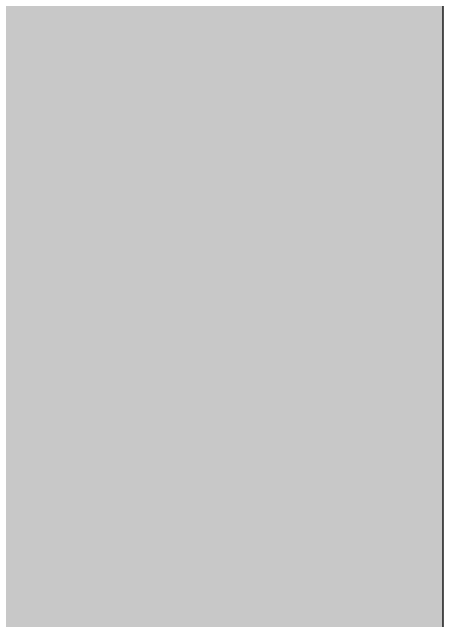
# Model space of a CAD drawing. Header units: millimetres. Extents: x 35770 to 248499, y -12553 to 31000.
# Drawn here: x 49574.9311 to 49575, y 7908.1168 to 7908.2143 of the extents above; entities that cross this region are included whole.
import ezdxf

# ---------------------------------------------------------------- set-up
doc = ezdxf.new("R2010")
doc.units = ezdxf.units.MM
for name, color, linetype, lineweight in [('A-GLAZ-CWMG', 7, 'Continuous', 9), ('A-GLAZ-CWMG-1', 7, 'Continuous', 25), ('Ограждение', 7, 'Continuous', 9), ('Поручни', 7, 'Continuous', 9)]:
    doc.layers.add(name, color=color, linetype=linetype, lineweight=lineweight)

# ---------------------------------------------------------------- blocks, each defined once
blk = doc.blocks.new('Прямоугольный импост - 50 x 70 мм-31687886-План отделки полов с раскладкой материалов 1 этажа в осях 17-23')
at = {"layer": 'A-GLAZ-CWMG-1'}
blk.add_line((-35, -35), (-35, 35), dxfattribs=at)
blk = doc.blocks.new('Ограждение - Ограждение-32871182-План отделки полов с раскладкой материалов 1 этажа в осях 17-23')
at = {"layer": 'Ограждение'}
blk.add_hatch(color=256, dxfattribs=at).paths.add_polyline_path([(49575.000049, 7908.019273), (49575.000049, 7928.019273), (48280.000049, 7928.019273), (48280.000049, 7908.019273), (49278.032648, 7908.019273)])

msp = doc.modelspace()

# ---------------------------------------------------------------- block references
at = {"layer": 'A-GLAZ-CWMG', "extrusion": (0, 0, -1), "rotation": 180}
msp.add_blockref('Прямоугольный импост - 50 x 70 мм-31687886-План отделки полов с раскладкой материалов 1 этажа в осях 17-23', (-49610.000049, 7883.000005), dxfattribs=at)
at = {"layer": 'Поручни'}
msp.add_blockref('Ограждение - Ограждение-32871182-План отделки полов с раскладкой материалов 1 этажа в осях 17-23', (0, 0), dxfattribs=at)

doc.saveas('drawing.dxf')
